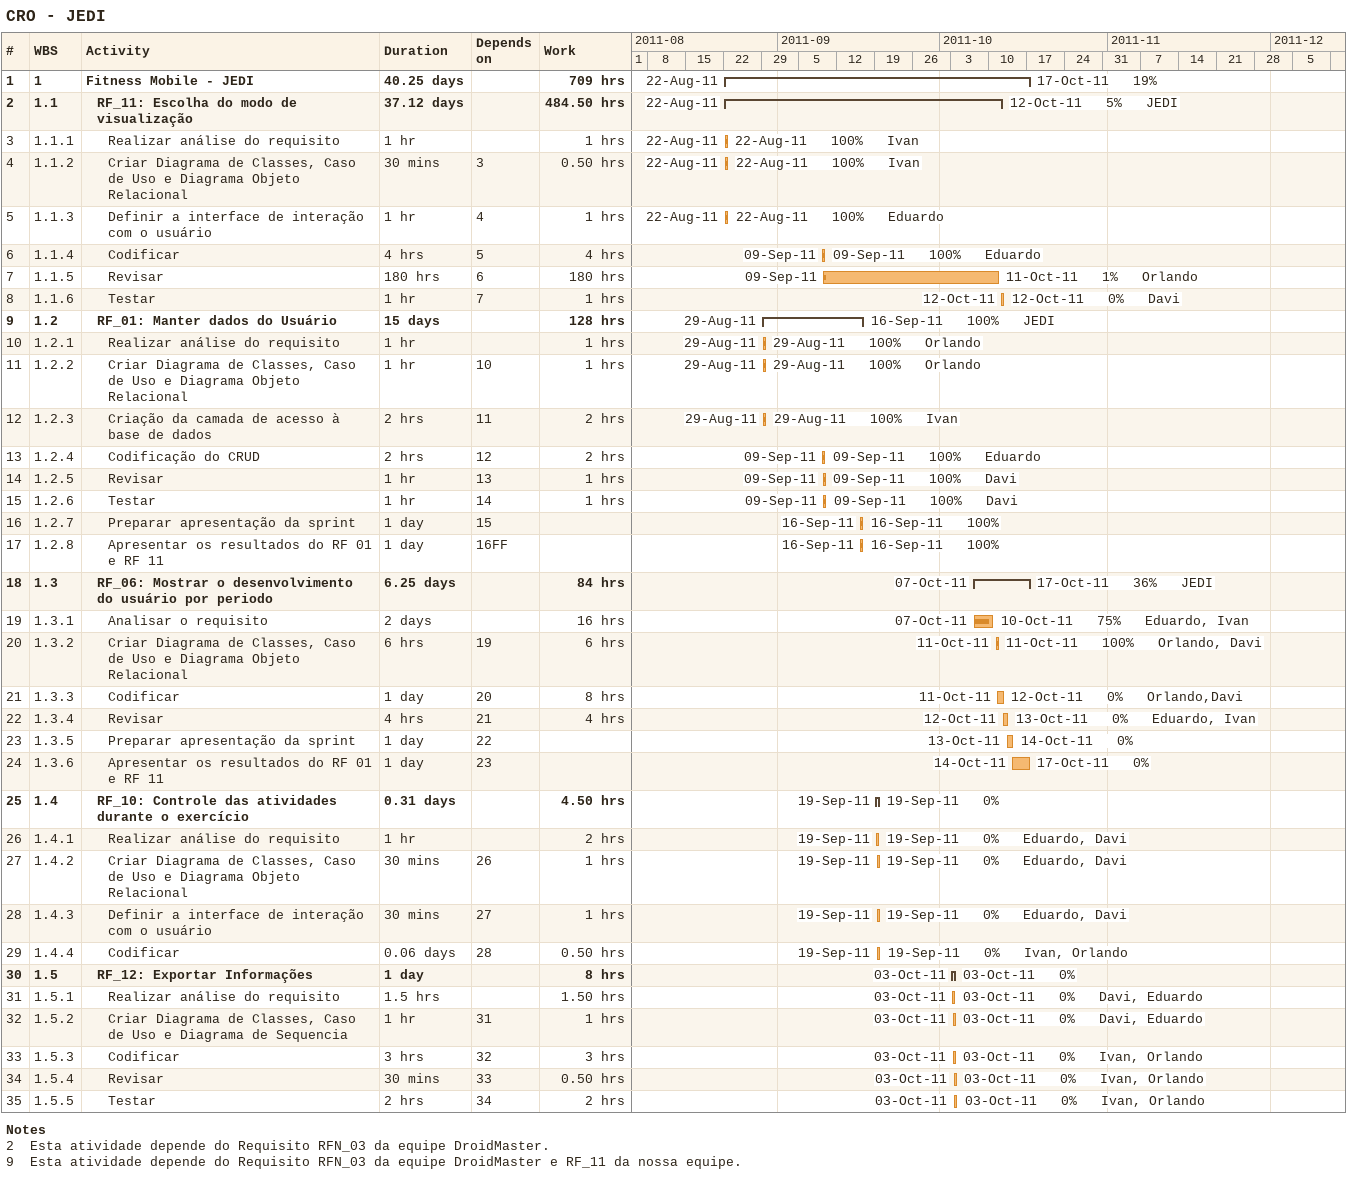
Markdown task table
CRO - JEDI

| ID | WBS | Task | Duration | Start | Finish | Predecessors | Resources | % complete | Work (h) |
|---|---|---|---|---|---|---|---|---|---|
| 1 | 1 | **Fitness Mobile - JEDI** | 40.25d | 2011-08-22 | 2011-10-17 |  |  | 19 | 709 |
| 2 | 1.1 | **RF_11: Escolha do modo de visualização** | 37.12d | 2011-08-22 | 2011-10-12 |  | JEDI | 5 | 484.50 |
| 3 | 1.1.1 | Realizar análise do requisito | 1h | 2011-08-22 | 2011-08-22 |  | Ivan | 100 | 1 |
| 4 | 1.1.2 | Criar Diagrama de Classes, Caso de Uso e Diagrama Objeto Relacional | 30min | 2011-08-22 | 2011-08-22 | 3 | Ivan | 100 | 0.50 |
| 5 | 1.1.3 | Definir a interface de interação com o usuário | 1h | 2011-08-22 | 2011-08-22 | 4 | Eduardo | 100 | 1 |
| 6 | 1.1.4 | Codificar | 4h | 2011-09-09 | 2011-09-09 | 5 | Eduardo | 100 | 4 |
| 7 | 1.1.5 | Revisar | 180h | 2011-09-09 | 2011-10-11 | 6 | Orlando | 1 | 180 |
| 8 | 1.1.6 | Testar | 1h | 2011-10-12 | 2011-10-12 | 7 | Davi | 0 | 1 |
| 9 | 1.2 | **RF_01: Manter dados do Usuário** | 15d | 2011-08-29 | 2011-09-16 |  | JEDI | 100 | 128 |
| 10 | 1.2.1 | Realizar análise do requisito | 1h | 2011-08-29 | 2011-08-29 |  | Orlando | 100 | 1 |
| 11 | 1.2.2 | Criar Diagrama de Classes, Caso de Uso e Diagrama Objeto Relacional | 1h | 2011-08-29 | 2011-08-29 | 10 | Orlando | 100 | 1 |
| 12 | 1.2.3 | Criação da camada de acesso à base de dados | 2h | 2011-08-29 | 2011-08-29 | 11 | Ivan | 100 | 2 |
| 13 | 1.2.4 | Codificação do CRUD | 2h | 2011-09-09 | 2011-09-09 | 12 | Eduardo | 100 | 2 |
| 14 | 1.2.5 | Revisar | 1h | 2011-09-09 | 2011-09-09 | 13 | Davi | 100 | 1 |
| 15 | 1.2.6 | Testar | 1h | 2011-09-09 | 2011-09-09 | 14 | Davi | 100 | 1 |
| 16 | 1.2.7 | Preparar apresentação da sprint | 1d | 2011-09-16 | 2011-09-16 | 15 |  | 100 |  |
| 17 | 1.2.8 | Apresentar os resultados do RF 01 e RF 11 | 1d | 2011-09-16 | 2011-09-16 | 16FF |  | 100 |  |
| 18 | 1.3 | **RF_06: Mostrar o desenvolvimento do usuário por periodo** | 6.25d | 2011-10-07 | 2011-10-17 |  | JEDI | 36 | 84 |
| 19 | 1.3.1 | Analisar o requisito | 2d | 2011-10-07 | 2011-10-10 |  | Eduardo, Ivan | 75 | 16 |
| 20 | 1.3.2 | Criar Diagrama de Classes, Caso de Uso e Diagrama Objeto Relacional | 6h | 2011-10-11 | 2011-10-11 | 19 | Orlando, Davi | 100 | 6 |
| 21 | 1.3.3 | Codificar | 1d | 2011-10-11 | 2011-10-12 | 20 | Orlando,Davi | 0 | 8 |
| 22 | 1.3.4 | Revisar | 4h | 2011-10-12 | 2011-10-13 | 21 | Eduardo, Ivan | 0 | 4 |
| 23 | 1.3.5 | Preparar apresentação da sprint | 1d | 2011-10-13 | 2011-10-14 | 22 |  | 0 |  |
| 24 | 1.3.6 | Apresentar os resultados do RF 01 e RF 11 | 1d | 2011-10-14 | 2011-10-17 | 23 |  | 0 |  |
| 25 | 1.4 | **RF_10: Controle das atividades durante o exercício** | 0.31d | 2011-09-19 | 2011-09-19 |  |  | 0 | 4.50 |
| 26 | 1.4.1 | Realizar análise do requisito | 1h | 2011-09-19 | 2011-09-19 |  | Eduardo, Davi | 0 | 2 |
| 27 | 1.4.2 | Criar Diagrama de Classes, Caso de Uso e Diagrama Objeto Relacional | 30min | 2011-09-19 | 2011-09-19 | 26 | Eduardo, Davi | 0 | 1 |
| 28 | 1.4.3 | Definir a interface de interação com o usuário | 30min | 2011-09-19 | 2011-09-19 | 27 | Eduardo, Davi | 0 | 1 |
| 29 | 1.4.4 | Codificar | 0.06d | 2011-09-19 | 2011-09-19 | 28 | Ivan, Orlando | 0 | 0.50 |
| 30 | 1.5 | **RF_12: Exportar Informações** | 1d | 2011-10-03 | 2011-10-03 |  |  | 0 | 8 |
| 31 | 1.5.1 | Realizar análise do requisito | 1.5h | 2011-10-03 | 2011-10-03 |  | Davi, Eduardo | 0 | 1.50 |
| 32 | 1.5.2 | Criar Diagrama de Classes, Caso de Uso e Diagrama de Sequencia | 1h | 2011-10-03 | 2011-10-03 | 31 | Davi, Eduardo | 0 | 1 |
| 33 | 1.5.3 | Codificar | 3h | 2011-10-03 | 2011-10-03 | 32 | Ivan, Orlando | 0 | 3 |
| 34 | 1.5.4 | Revisar | 30min | 2011-10-03 | 2011-10-03 | 33 | Ivan, Orlando | 0 | 0.50 |
| 35 | 1.5.5 | Testar | 2h | 2011-10-03 | 2011-10-03 | 34 | Ivan, Orlando | 0 | 2 |

Notes
- 2: Esta atividade depende do Requisito RFN_03 da equipe DroidMaster.
- 9: Esta atividade depende do Requisito RFN_03 da equipe DroidMaster e RF_11 da nossa equipe.
